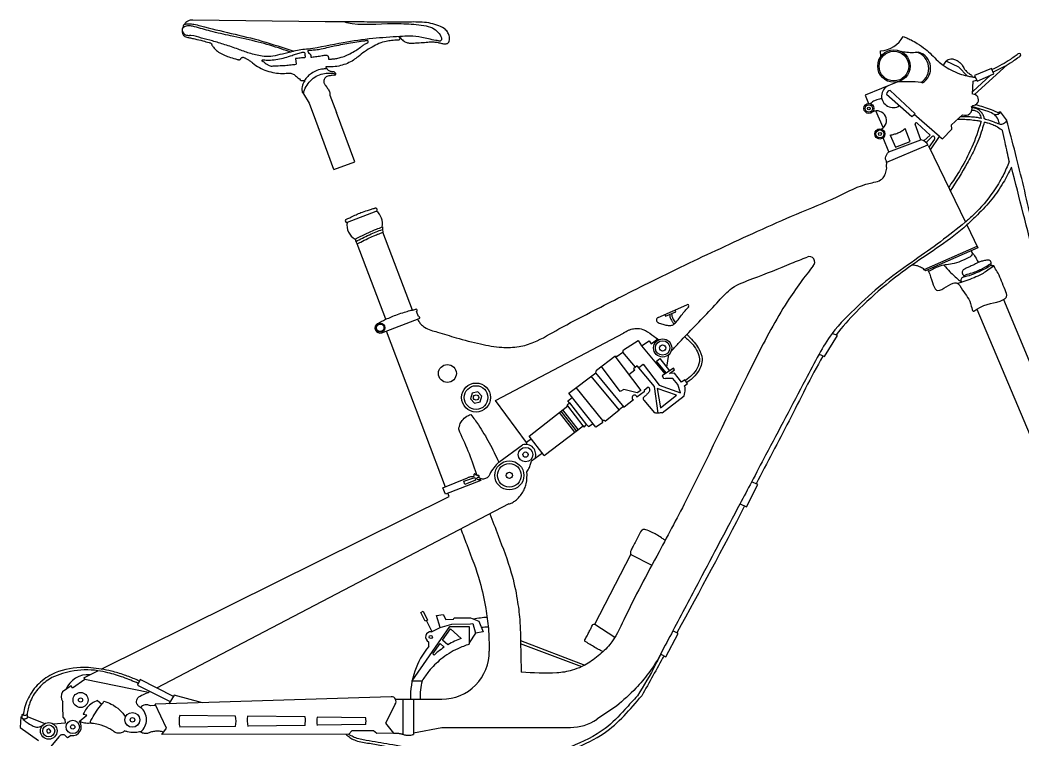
# Model space of a CAD drawing. Header units: millimetres. Extents: x -1429 to 1321, y -166 to 996.
# Drawn here: x -679 to 378, y 237 to 996 of the extents above; entities that cross this region are included whole.
import ezdxf

# ---------------------------------------------------------------- set-up
doc = ezdxf.new("R2010")
doc.units = ezdxf.units.MM
doc.layers.add('ceco.net 419 bike seat', color=7, linetype='Continuous')
doc.layers.add('ceco.net 419 frame', color=7, linetype='Continuous')

msp = doc.modelspace()

# ---------------------------------------------------------------- linework, layer by layer
at = {"layer": 'ceco.net 419 bike seat'}
for p, q in [((-348.3, 838.4), (-367.6, 890.1)), ((-326.3, 846.4), (-345.7, 898.4)), ((-348.3, 838.4), (-326.3, 846.4))]:
    msp.add_line(p, q, dxfattribs=at)
for points in [[(-357.5, 994.1), (-497.2, 996)], [(-388.9, 955.3), (-388.3, 949.4)], [(-380.5, 918.2), (-374.4, 908.3), (-367.7, 890.4)], [(-352.6, 916.8), (-345.7, 898.4)]]:
    msp.add_lwpolyline(points, dxfattribs=at)
for points, knots in [([(-497.2, 996), (-497.8, 995.9), (-499.1, 995.8), (-501.4, 995.6), (-503.4, 994.1), (-505.1, 992.8), (-506.4, 991.2), (-507.4, 989.4), (-508.2, 987.2), (-508.5, 985.2), (-507.8, 983.4), (-506.9, 981.4), (-504.1, 980.1), (-502, 979.8), (-500.6, 979.6)], [0, 0, 0, 0, 1.850879, 3.938797, 6.807358, 8.909633, 10.403313, 12.804502, 15.325941, 17.226548, 18.679423, 21.119561, 23.374926, 27.55232, 27.55232, 27.55232, 27.55232]), ([(-336.9, 994), (-336.3, 993.8), (-319.8, 989.5), (-294.8, 993.6), (-267.7, 991.7), (-254, 990.7), (-244.8, 988.4), (-238.5, 983.4), (-235.5, 979), (-234.8, 976.1), (-235, 975), (-235.5, 974.3), (-236.2, 973.8), (-237.1, 973.6), (-238.7, 974.1), (-242.6, 974.7), (-248.5, 976.1), (-257.4, 978.2), (-267.6, 979.2), (-284.8, 978.3), (-308.4, 976.6), (-340.7, 972.3), (-368, 965.7), (-386.9, 964.3), (-396.7, 961.3), (-404.9, 959.8), (-414.7, 956.9), (-425.7, 958), (-437.2, 960.6), (-450.1, 965.6), (-463, 969.9), (-475.9, 973.9), (-487.8, 976.6), (-495.7, 979.7), (-500.1, 979.6), (-500.6, 979.6)], [6.099771, 6.099771, 6.099771, 6.099771, 7.822769, 57.58382, 78.963746, 89.639663, 98.984618, 106.585847, 113.309965, 114.571221, 115.534295, 116.369539, 117.225741, 117.905083, 119.16835, 122.07394, 129.984728, 137.240291, 149.625431, 160.339619, 189.023922, 220.575548, 257.84914, 273.348755, 276.874774, 288.543315, 298.35269, 307.321164, 321.342276, 333.664822, 348.55827, 362.214282, 374.008245, 385.537693, 387.063943, 387.063943, 387.063943, 387.063943]), ([(-278.8, 978.6), (-278.6, 978.2), (-278.2, 977.2), (-277, 975.7), (-274.9, 973.7), (-271.8, 972), (-267.4, 971.4), (-261.6, 971.9), (-254.9, 972.1), (-248.4, 972.9), (-243.1, 973), (-238.7, 972.4), (-235.3, 971.5), (-232.3, 970.8), (-229.8, 970.7), (-227.6, 971.8), (-226.7, 973.9), (-226.4, 976.6), (-226.9, 980), (-228.6, 983.8), (-232.8, 988.2), (-240, 990.8), (-248.5, 993.2), (-260.5, 994.1), (-274.9, 993.7), (-294.5, 993.8), (-315.9, 993.9), (-337.8, 994), (-351.5, 994), (-357.5, 994.1)], [0, 0, 0, 0, 1.280244, 3.275258, 5.833405, 9.940136, 13.59078, 19.067569, 27.248294, 33.734937, 38.58484, 43.061564, 47.033341, 49.120146, 52.496873, 54.176011, 56.081198, 59.101933, 62.169516, 66.334682, 71.491548, 79.932267, 88.659633, 98.074253, 115.708304, 132.095504, 156.87092, 179.840333, 197.863338, 197.863338, 197.863338, 197.863338]), ([(-508.2, 984.6), (-508.2, 984.4), (-508.3, 983.9), (-508.3, 982.9), (-507.9, 981.4), (-507, 979.8), (-505.4, 978.5), (-502.9, 977.6), (-499.4, 977.1), (-493.8, 975.8), (-487.2, 974.2), (-481.8, 972.7), (-479, 971.9), (-478.3, 971.7), (-477.8, 971.3), (-477.4, 970.9), (-477.2, 970.4), (-477.2, 969.8), (-476.8, 969.3), (-476.3, 968.4), (-475.1, 967.1), (-473.8, 965.4), (-471.9, 963.7), (-469.9, 962.1), (-467.4, 960.6), (-463.7, 958.9), (-458.7, 956.9), (-453.9, 955.4), (-450.6, 954.6), (-449.4, 954.3), (-448.6, 954), (-447.7, 954.1), (-447.1, 954.4), (-446.6, 954.9), (-446.4, 955.5), (-445.9, 956.1), (-445.3, 956.5), (-444.4, 956.8), (-443.3, 956.5), (-442.3, 956), (-441.1, 955.4), (-439.4, 954.5), (-437, 953), (-433, 949.6), (-427.1, 945.7), (-419.1, 942.2), (-410.9, 940.2), (-402.7, 939.2), (-396.2, 940.3), (-390.9, 939.2), (-388.1, 936.2), (-385.1, 934.3), (-383.4, 932.4), (-382, 932.1), (-381.2, 932.1), (-380.6, 932.4), (-380, 932.3), (-379.6, 931.9), (-379.4, 931.4), (-379.6, 930.6), (-380.7, 929.4), (-381.6, 927), (-382.2, 924), (-382.4, 920.7), (-381.1, 919), (-380.5, 918.2)], [0, 0, 0, 0, 0.559909, 1.428575, 2.945844, 5.055232, 6.959177, 8.984817, 12.980601, 17.522072, 26.236992, 33.357004, 34.33872, 34.988651, 35.590664, 36.15072, 36.766259, 37.199736, 37.679396, 38.704757, 40.308325, 42.923031, 45.138645, 47.749139, 50.843545, 53.945301, 59.889816, 67.021217, 69.03331, 69.857509, 70.815583, 71.567681, 72.382087, 73.00586, 73.593642, 74.319688, 75.068047, 75.97062, 77.018882, 78.246638, 79.379041, 80.934252, 84.185173, 87.692225, 96.73425, 105.223428, 113.728145, 122.136648, 129.767561, 133.366641, 137.674986, 141.76032, 144.069528, 145.043481, 145.897305, 146.454489, 147.050422, 147.520492, 148.053196, 148.541918, 150.067309, 152.740435, 156.036123, 159.338363, 162.26147, 162.26147, 162.26147, 162.26147]), ([(-394, 962.2), (-394.6, 962.4), (-398.9, 963.9), (-411.2, 968), (-431.6, 974), (-455.6, 978.8), (-477.1, 983.7), (-491.1, 987.9), (-499.3, 989.8), (-502.6, 990), (-505.1, 989.3), (-506.8, 988.3), (-507.7, 987.4), (-508.2, 987)], [0, 0, 0, 0, 1.942323, 13.593204, 38.825659, 65.594997, 87.266072, 104.988429, 109.289747, 112.449396, 114.829448, 116.835896, 118.525304, 118.525304, 118.525304, 118.525304]), ([(-506.2, 991.4), (-505.7, 991.5), (-503.9, 991.9), (-500.5, 992.1), (-495.2, 991.5), (-469.9, 984.5), (-434.1, 977.7), (-401.8, 966.8), (-390.7, 963.1)], [0, 0, 0, 0, 1.539133, 5.575355, 10.208257, 17.561724, 84.144084, 119.407444, 119.407444, 119.407444, 119.407444]), ([(-354.2, 954.7), (-354.1, 955.2), (-353.9, 956), (-354.2, 957.2), (-354.9, 958.2), (-355.9, 958.9), (-357.2, 959.1), (-358.8, 958.7), (-362, 958.3), (-366.2, 957.5), (-370.1, 957.3), (-372.1, 956.7), (-372.6, 956.9), (-372.7, 957.5), (-372.6, 958.2), (-372.8, 959), (-373.2, 959.7), (-373.8, 960.4), (-374.4, 960.8), (-375.2, 960.9), (-374.9, 961.5), (-375.1, 962), (-375.6, 962.3), (-376, 962.8), (-375.8, 963.5), (-375.3, 964.1), (-374.2, 963.9), (-371.7, 964), (-367.4, 964.2), (-361.2, 965.2), (-354.7, 966.9), (-347.1, 968.5), (-339.3, 970.1), (-330.6, 971.7), (-323.6, 972.8), (-318.1, 973.7), (-315.1, 973.9), (-313.1, 974.5), (-312.3, 973.9), (-312, 973.3), (-312.2, 972.6), (-313.1, 971.9), (-314.9, 971.1), (-317.5, 969.4), (-321.1, 966.8), (-325.6, 963.6), (-330.4, 960.9), (-335.5, 958.4), (-340.2, 956.7), (-345, 955.5), (-348.6, 955), (-351.1, 954.8), (-352.8, 954.6), (-353.9, 954.7), (-354.2, 954.7)], [0, 0, 0, 0, 1.372905, 2.566279, 3.696233, 4.919717, 5.922904, 7.724155, 9.675205, 15.501039, 20.674444, 21.260406, 21.654947, 22.048946, 23.08497, 23.808368, 24.435636, 25.506072, 26.326763, 26.85089, 27.287519, 27.858552, 28.339136, 28.903099, 29.728648, 30.257886, 31.082246, 32.707146, 37.944255, 43.991927, 51.641145, 57.918284, 67.216811, 75.585256, 84.419194, 88.604142, 92.091952, 93.676932, 94.360046, 95.000035, 95.64048, 96.341762, 98.28589, 101.862872, 105.526504, 111.406816, 118.456206, 122.181236, 128.405039, 133.362452, 137.150288, 139.044715, 141.126346, 142.214121, 142.214121, 142.214121, 142.214121]), ([(-280.2, 978.5), (-280, 978.4), (-279.5, 978.2), (-279.1, 977.5), (-278.9, 976.7), (-279, 975.9), (-279.4, 975.3), (-280, 974.8), (-280.8, 974.6), (-282.3, 974.7), (-284.6, 974.6), (-288.4, 974.3), (-294.1, 973.4), (-301, 971.4), (-308.5, 967.3), (-315.9, 962.8), (-322.2, 957.8), (-328, 953.3), (-334.2, 950), (-341.4, 947.7), (-348.1, 946.5), (-353.3, 946.4), (-356, 946.5), (-356.9, 946.5)], [0, 0, 0, 0, 0.6877, 1.591441, 2.287893, 3.119613, 3.895904, 4.612039, 5.223249, 6.424854, 8.898175, 12.374033, 17.856383, 26.01306, 33.985886, 43.363688, 51.980016, 57.982517, 65.287108, 72.989825, 80.624787, 85.660281, 88.509248, 88.509248, 88.509248, 88.509248]), ([(-421.6, 951.1), (-421.9, 951.3), (-422.5, 951.7), (-423.3, 952.2), (-423.8, 952.5), (-424.1, 952.9), (-424.1, 953.3), (-424, 953.8), (-423.5, 954.2), (-422.5, 954.1), (-419.9, 953.7), (-414.7, 953.5), (-407.5, 954.6), (-399.8, 956.1), (-393.2, 958.4), (-387.6, 960.4), (-383.7, 961.4), (-381, 962.4), (-379.2, 961.8), (-379.1, 959.9), (-378.8, 958.5), (-378.8, 957.3), (-378.8, 956.8), (-379.1, 956.3), (-380, 956.1), (-381.6, 956.2), (-384, 955.9), (-386.5, 955.6), (-388.1, 955.4), (-388.8, 955.3)], [0, 0, 0, 0, 1.134269, 2.127113, 2.555659, 3.007128, 3.459726, 3.942257, 4.490085, 5.217483, 6.682907, 12.688666, 20.558273, 28.425046, 36.163312, 41.428118, 46.402043, 48.283991, 49.765366, 51.328738, 53.445212, 54.208611, 54.673158, 55.162685, 55.558794, 57.316685, 59.976715, 62.874138, 64.869441, 64.869441, 64.869441, 64.869441]), ([(-421.6, 951.1), (-421, 950.7), (-420, 950), (-418.5, 949.1), (-417.3, 948.1), (-414.8, 947.2), (-410, 947.8), (-403.6, 947.8), (-396.8, 948.4), (-391.8, 948.9), (-389.1, 949.3), (-388.3, 949.4)], [0, 0, 0, 0, 2.227306, 3.769067, 5.181255, 6.873147, 11.459819, 19.462336, 26.130581, 31.951703, 34.378137, 34.378137, 34.378137, 34.378137]), ([(-355.7, 944.4), (-357, 944.4), (-360.6, 944.4), (-366.3, 943), (-371.8, 940.2), (-376.3, 936.5), (-378.5, 933.5), (-379.7, 931.9)], [0, 0, 0, 0, 3.959613, 10.840528, 17.341815, 22.308142, 28.296176, 28.296176, 28.296176, 28.296176]), ([(-356.9, 946.5), (-356.8, 946.3), (-356.5, 945.7), (-356, 944.8), (-355.1, 943.7), (-353.8, 942.7), (-352.2, 942), (-350.7, 941.7), (-349.2, 941.8), (-348.1, 941.4), (-347.4, 940.8), (-346.9, 940.2), (-346.7, 939.7), (-346.5, 939.2), (-346.5, 938.6), (-346.8, 938.1), (-347.2, 937.7), (-347.9, 937.6), (-349.3, 937.7), (-351.2, 937.5), (-353.6, 937.1), (-355.7, 936.6), (-357.3, 935.4), (-358.4, 934), (-359.1, 932.3), (-359.1, 930.8), (-358.8, 929.5), (-358.3, 928.4), (-357.3, 927.2), (-356.2, 925.6), (-355, 923.9), (-353.9, 922.1), (-353, 920.5), (-352.7, 918.9), (-352.7, 917.9), (-352.7, 917.2), (-352.6, 916.9), (-352.6, 916.8)], [0, 0, 0, 0, 0.841302, 1.9258, 3.121709, 5.08245, 6.639315, 8.218659, 9.853766, 10.83578, 11.741878, 12.654276, 13.108213, 13.590161, 14.191288, 14.790485, 15.303644, 15.750377, 16.917751, 19.3905, 21.721761, 24.069458, 25.752423, 27.687217, 29.389007, 31.124425, 32.139498, 33.242372, 34.744394, 36.941968, 39.014952, 40.922402, 43.259083, 44.628129, 45.664323, 46.274237, 46.568122, 46.568122, 46.568122, 46.568122]), ([(-380.5, 918.2), (-380.3, 919), (-379.9, 921), (-378.2, 925.3), (-374.7, 930.8), (-368.8, 935.9), (-361.9, 939.1), (-355.4, 940.2), (-350.3, 940), (-347.6, 939.4), (-346.5, 939.2)], [0, 0, 0, 0, 2.44463, 6.250244, 13.836171, 21.654146, 29.26307, 36.391187, 41.331451, 44.578487, 44.578487, 44.578487, 44.578487])]:
    msp.add_open_spline(points, degree=3, knots=knots, dxfattribs=at)
at = {"layer": 'ceco.net 419 frame'}
for p, q in [((228.3, 957.5), (227.9, 963.5)), ((310.5, 946.2), (297.2, 952.5)), ((319.3, 937), (310.5, 946.2)), ((264.4, 897.1), (238.3, 921.6)), ((234.3, 917.7), (260.9, 894.2)), ((324.1, 904.8), (325.2, 905.8)), ((260.9, 894.2), (264.4, 897.1)), ((302.8, 885.6), (314.5, 896.1)), ((270.3, 869.5), (264.4, 886)), ((293.4, 870.8), (303.2, 880.7)), ((303.2, 880.7), (302.8, 885.6)), ((290.1, 873), (293.4, 870.8)), ((319.1, 779.9), (330.7, 755.8)), ((330.7, 755.8), (275.5, 731.3)), ((344, 738.9), (344.6, 739.3)), ((-6.5, 682.1), (23.8, 695.6)), ((-178.1, 594.5), (-42.5, 666.2)), ((-21.2, 603.9), (-28.8, 598.1)), ((-16.9, 608.9), (-21.3, 605.3)), ((-21.3, 605.3), (-21.2, 603.9)), ((-145.3, 550.2), (-178.1, 594.5)), ((-72.1, 566.7), (-100.8, 602.5)), ((-32.5, 595.3), (-42.3, 587.8)), ((-21.6, 594.9), (-10.4, 581.8)), ((-62.5, 573), (-47.6, 584.7)), ((-44.1, 587.7), (-47.6, 584.7)), ((-42.4, 587.7), (-44.1, 587.7)), ((-65.1, 571.2), (-72.1, 566.7)), ((-126.6, 536.7), (-85.7, 567.9)), ((-85.7, 567.9), (-84.4, 566.7)), ((-84.4, 566.7), (-82, 569.2)), ((-82, 569.2), (-79.8, 567.1)), ((-79.8, 567.1), (-75, 570.4)), ((-145.3, 550.2), (-145.4, 548.4)), ((-140, 554.2), (-145.3, 550.2)), ((-126.6, 536.7), (-142.4, 557.2)), ((-174.5, 529.7), (-149.6, 547.9)), ((-128.5, 539.2), (-140.1, 530.6)), ((-233.7, 502.6), (-207.6, 513)), ((-193.5, 510.3), (-230.7, 495.8)), ((-194, 511.7), (-193.5, 510.3)), ((-230.7, 495.8), (-233.7, 502.6)), ((-164.1, 485.5), (-535.3, 291.4)), ((-73.2, 358.9), (-35.3, 432.3)), ((-35.3, 432.4), (-35.3, 432.4)), ((-256.8, 371), (-254.4, 372.3)), ((-252, 361.9), (-256.8, 371)), ((-254.4, 372.3), (-249.6, 363.1)), ((-249.6, 363.1), (-252, 361.9)), ((-250.9, 362.4), (-245, 351)), ((-240.3, 367.9), (-233.1, 369.1)), ((-236.3, 355.4), (-240.3, 367.9)), ((-233.1, 369.1), (-230.4, 363.8)), ((-230.4, 363.8), (-222.2, 363.9)), ((-222.2, 363.9), (-221.7, 365.3)), ((-221.7, 365.3), (-204.4, 365.3)), ((-204.4, 365.3), (-195.5, 362)), ((-195.5, 362), (-191, 350.8)), ((-266, 299.1), (-226.3, 356.3)), ((-245.6, 350.6), (-236.3, 355.4)), ((-236.3, 355.4), (-224.2, 358.6)), ((-233.8, 342), (-225.6, 353.9)), ((-226.3, 356.3), (-205.9, 356.4)), ((-214.1, 343.6), (-225.6, 353.9)), ((-224.2, 358.6), (-204.2, 359)), ((-205.9, 356.4), (-205.8, 337.6)), ((-199.1, 349.1), (-205.8, 339.2)), ((-204.2, 359), (-201.8, 359.4)), ((-201.8, 359.4), (-199.1, 349.1)), ((-191, 350.8), (-199.1, 349.1)), ((-248.5, 340.2), (-248.5, 334.8)), ((-243.9, 327.4), (-236.3, 338.4)), ((-232, 334.6), (-236.3, 338.4)), ((-228.2, 337), (-233.8, 342)), ((-205.8, 339.2), (-205.8, 337.6)), ((-242.6, 326.2), (-243.9, 327.4)), ((-266, 299.1), (-255.4, 299.1)), ((-288, 282.2), (-537, 274.2)), ((-283.3, 279.5), (-234.5, 279.6)), ((-275.7, 279.4), (-275.8, 242.6)), ((-264.6, 279.4), (-264.6, 242.5)), ((-50.4, 272.3), (-71, 258.4)), ((-678.5, 261.1), (-679.3, 249.6)), ((-678.5, 261.1), (-677.1, 261.3)), ((-452, 261.8), (-511, 262.5)), ((-378.7, 260.9), (-439.5, 261.6)), ((-314.8, 260.1), (-366, 260.7)), ((-649, 248.2), (-647, 245.6)), ((-452.1, 250.8), (-510.9, 250)), ((-378.8, 251.9), (-439.3, 251)), ((-314.7, 252.8), (-366.1, 252.1)), ((-264.6, 244.3), (-234.6, 249.8)), ((-234.6, 249.8), (-99, 249.8))]:
    msp.add_line(p, q, dxfattribs=at)
for points in [[(361.6, 948.6), (326.9, 917.5)], [(327, 937.6), (329.7, 931.5), (347.6, 939.3), (345.1, 945), (327, 937.6)], [(246.1, 930.8), (211.8, 916.7)], [(325.1, 917.7), (325.6, 931.6), (329.2, 932.7)], [(344, 937.7), (325.2, 920.7)], [(211.8, 916.7), (215.2, 907.9)], [(230.9, 882.5), (222.9, 900.2)], [(341.5, 899.4), (324.4, 904.6)], [(360.9, 890.6), (354.6, 899.2)], [(280.5, 858.9), (290.1, 873), (263.5, 896.4)], [(238.2, 874.7), (243.6, 862), (259.1, 867.9), (253.9, 881.4)], [(266.6, 887.1), (280.2, 874.6), (273.5, 868.6)], [(236.9, 857.1), (230.7, 871.7)], [(236.9, 857.1), (270.3, 869.5)], [(281.9, 872.8), (276.1, 866.7)], [(285, 870.3), (279, 862)], [(234.5, 846), (278, 864.2)], [(278.4, 863.4), (317.5, 782.9)], [(-334.2, 782.6), (-303.8, 794.3)], [(-297.3, 777.8), (-297.3, 775.1), (-296.9, 772.1)], [(-265.5, 690.1), (-296.9, 772.1)], [(-326.1, 764.8), (-325.1, 762.5), (-324, 759.7)], [(-293.5, 680.4), (-323.9, 759.8)], [(274.1, 732.7), (329.9, 757.4)], [(357.6, 701.1), (412.9, 569.1)], [(-259.1, 683.1), (-261.3, 688.5)], [(0.6, 685.2), (1.2, 683.7), (12.2, 688.3), (11.4, 690.1)], [(329.5, 690.9), (385.9, 557.6)], [(-298, 666.2), (-258.4, 681.2)], [(-293.2, 668), (-230.9, 503.7)], [(-100.8, 602.5), (-72.3, 623.9), (-71.5, 626.7), (-52.2, 641.3), (-49.7, 641.5), (-43.6, 645.6), (-43.2, 648), (-27.6, 657.8), (-24.1, 652.3), (-15.9, 657.7), (-13.8, 654.4), (-7, 659.7)], [(163.2, 643.5), (168.9, 640.9), (182.5, 663.1), (176.9, 665.3)], [(-30.5, 629.7), (-43.6, 645.6)], [(-24.1, 652.3), (0.6, 622.7)], [(-52.2, 641.3), (-24.9, 605.3), (-28.5, 602.6), (-42.8, 606.4), (-46.5, 604.2), (-66.4, 630.5)], [(2.1, 623.8), (-8.1, 636.3), (-4.7, 639.1), (5.5, 626.1)], [(2.6, 629.7), (4.9, 643.3)], [(-42.4, 587.7), (-72.3, 623.9)], [(-6.4, 581.3), (-10.4, 609.4), (-28.5, 631.3), (-32.5, 628), (-31.2, 626.5), (-37.4, 621.8)], [(-27, 629.6), (-22.3, 633), (-5.3, 610.9), (17, 602.8), (14.4, 611.6), (9.1, 617.8), (1.4, 617.8)], [(21.4, 610.1), (24.6, 612.6), (21.5, 616.6), (18.2, 614), (14.6, 618.7), (10.7, 623.6), (5.6, 623.3), (10.9, 626.9), (9.6, 628.8), (-2.4, 620.7), (-0.7, 618.3), (1.4, 617.8)], [(-47.6, 584.7), (-77.2, 620.2)], [(-64.9, 573.6), (-92.8, 608.5)], [(-4.1, 587), (13, 600.2), (-7.4, 607.3), (-4.1, 587)], [(-142.4, 557.2), (-101.6, 589.1), (-102.5, 590.2), (-100.1, 592.1), (-101.9, 594.4), (-97.2, 598)], [(-2.4, 581.8), (21.1, 599.7)], [(-94.2, 561.3), (-110.5, 582.1)], [(-92.6, 562.6), (-108.8, 583.4)], [(-90.7, 564.1), (-106.9, 584.9)], [(-85.6, 567.9), (-101.6, 589.1)], [(-100.1, 592.1), (-82.2, 569.1)], [(-211.5, 509.7), (-199.9, 513.3), (-199.2, 510.5), (-210.4, 506.2), (-211.5, 509.7)], [(79.9, 485.8), (86.5, 482.6), (98.6, 506), (91.9, 508.7)], [(-593.7, 311.3), (-226.9, 493.3), (-228.3, 496.8)], [(-35.3, 432.3), (-13.1, 420.9)], [(-73.2, 358.9), (-52, 345.1)], [(-3.8, 327.2), (1.6, 324.4), (14.7, 348.8), (9.1, 351.8)], [(-151.5, 341.4), (-83.9, 315.5)], [(-87.1, 313.9), (-151.5, 338.1)], [(-611.9, 302.3), (-597.2, 309.6)], [(-610.9, 300.3), (-624, 291.4)], [(-611.9, 302.3), (-610.9, 300.3)], [(-544, 286.8), (-610.9, 300.3)], [(-517.6, 282.3), (-552.6, 300.3), (-555.6, 294.4), (-521, 277.2)], [(-625.5, 293.6), (-634.7, 287.3)], [(-624, 291.4), (-625.5, 293.6)], [(-634.4, 276.9), (-634.4, 271.4)], [(-597.7, 278.1), (-593, 274.5)], [(-486.8, 275.8), (-516.7, 283.8), (-522.6, 274.7)], [(-634.4, 271.4), (-634.3, 260.7)], [(-536.4, 273), (-541.7, 272.7)], [(-283.9, 274.3), (-293.9, 254.2), (-285.6, 243.8), (-303, 243.3), (-306.8, 246.1), (-329.6, 246.4), (-332.6, 242.6), (-529.7, 242.4), (-524.9, 248.9), (-537, 274.2)], [(-677.1, 259.5), (-677.1, 263.5)], [(-671.8, 263.3), (-671.8, 259.7)], [(-671.8, 261.5), (-653.3, 253.8)], [(-631.8, 254.4), (-643.9, 253.2)], [(-634.3, 260.7), (-632, 258.3)], [(-632, 258.3), (-631.8, 254.4)], [(-616.8, 256.1), (-609, 262.7)], [(-609, 262.7), (-612.7, 263.3)], [(-679.3, 249.6), (-659.7, 236)], [(-638.3, 240), (-646.7, 229.8)], [(-629.1, 238.9), (-631.4, 241)], [(-625.3, 241.4), (-629.1, 238.9)]]:
    msp.add_lwpolyline(points, dxfattribs=at)
msp.add_lwpolyline([(-194.3, 593.3), (-192.5, 599.1), (-196.6, 603.7), (-202.6, 602.3), (-204.4, 596.4), (-200.3, 591.9)], close=True, dxfattribs=at)
for centre, radius in [((242.1, 947.4), 17.1), ((242.1, 947.4), 15.6), ((215.7, 902.7), 5.23), ((215.7, 902.7), 3.84), ((215.7, 902.7), 1.44), ((227.3, 875.8), 5.34), ((227.3, 875.8), 4.19), ((227.3, 875.8), 1.61), ((-299.5, 671.4), 4.83), ((-299.5, 671.4), 3.91), ((-1.8, 650.1), 9.56), ((-1.8, 650.1), 7.62), ((-1.8, 650.1), 3.23), ((-228.7, 623.2), 9.44), ((-198.5, 597.8), 15.3), ((-198.5, 597.8), 12.5), ((-198.5, 597.8), 2.81), ((-146.3, 537.6), 7.65), ((-146.3, 537.6), 2.78), ((-163.4, 515.7), 15.3), ((-163.4, 515.7), 12.5), ((-163.4, 515.7), 3.33), ((-246.3, 345.2), 1.73), ((-615.5, 278.8), 7.94), ((-615.5, 278.8), 2.21), ((-560.9, 257.8), 7.8), ((-649.1, 246.1), 8.79), ((-623.7, 250.3), 7.01), ((-560.8, 257.8), 2.38), ((-649.1, 246.1), 6.31), ((-623.7, 250.3), 2.28)]:
    msp.add_circle(centre, radius, dxfattribs=at)
for centre, radius, start, end in [((226.3, 992.6), 29.1, 273.2772, 331.3918), ((260.9, 945), 17.9, 302.8115, 72.4837), ((263, 945.1), 17.8, 300.6175, 73.1436), ((374.2, 959.1), 1.63, 315.9781, 125.4088), ((241.2, 915.7), 12.1, 115.1643, 304.3014), ((238.4, 917.5), 4.12, 92.2151, 176.9387), ((325.4, 911.8), 5.91, 268.4623, 92.3831), ((224.1, 890), 10.2, 297.1813, 116.0838), ((317.5, 902.4), 6.98, 244.0307, 20.1705), ((265.7, 886.2), 1.32, 43.4281, 190.8455), ((268.9, 859.3), 10.3, 23.3586, 82.0933), ((283.3, 871.4), 1.99, 328.1635, 135.5681), ((-304.5, 795.9), 1.76, 293.3758, 106.8458), ((-314.6, 780.9), 17.5, 350.0007, 50.9367), ((-334.8, 784.1), 1.62, 122.392, 292.9603), ((-317, 780), 17.7, 172.1013, 239.1182), ((152.9, 740.7), 5.76, 314.8759, 113.7606), ((-261.7, 689.7), 1.25, 288.9101, 109.4685), ((24.6, 694.5), 1.38, 318.1566, 125.3667), ((-258.8, 682.1), 0.99, 288.6147, 107.3755), ((-5.6, 679.5), 2.8, 109.6932, 249.492), ((-299.8, 671.2), 5.35, 117.9623, 290.3139), ((-31.4, 597.7), 2.62, 10.1044, 244.8677), ((-63.8, 572.1), 1.59, 34.6336, 214.4963), ((-146.3, 537.6), 10.8, 337.3875, 107.6316), ((-183.4, 281.6), 84.3, 92.2567, 102.1084), ((-246.3, 345.2), 5.49, 83.2931, 245.914), ((-183.4, 281.6), 74.1, 91.6968, 97.1779), ((-183.4, 281.6), 84.3, 140.4882, 181.449), ((-234.6, 329.6), 50, 270.1071, 0.9041), ((-607.5, 280), 25.5, 85.4019, 157.7253), ((-183.4, 281.6), 74.1, 166.3626, 181.6346), ((-625.7, 282.4), 10.2, 151.0135, 212.0678), ((-287.8, 277.3), 4.94, 322.3526, 92.7677), ((-562, 258.1), 16.1, 306.6231, 53.1051), ((-623.7, 250.3), 9.04, 260.1969, 39.9442), ((-481.6, 256.6), 30, 168.5928, 192.6772), ((-481.6, 256.6), 30, 348.9808, 10.0144), ((-409.1, 256.8), 30.7, 171.0415, 190.9477), ((-409.1, 256.8), 30.7, 350.7103, 7.5657), ((-340.5, 256), 26, 169.62, 188.813), ((-340.5, 256), 26, 352.8451, 8.9872), ((-99, 299.8), 50, 270, 304.0947), ((-649.1, 246.1), 2.14, 87.2408, 346.188)]:
    msp.add_arc(centre, radius, start, end, dxfattribs=at)
for points, knots in [([(251.8, 978.6), (253.1, 978.1), (255.9, 977), (260.9, 974.7), (267.7, 970.9), (275, 965.7), (282.1, 959.4), (287.7, 953.1), (294.6, 947.8), (302.2, 943.1), (310.7, 939.3), (318.2, 937.1), (323.8, 936.1), (326.7, 935.7), (327.9, 935.6)], [0, 0, 0, 0, 3.972587, 9.092916, 16.508061, 27.20311, 35.941945, 45.069388, 52.494836, 61.911531, 71.86463, 80.367474, 85.251804, 88.931053, 88.931053, 88.931053, 88.931053]), ([(249.3, 963), (250.8, 962.7), (254.6, 962.1), (260.9, 961.7), (265.7, 962), (268.2, 962.2)], [0, 0, 0, 0, 4.61643, 11.618458, 18.958391, 18.958391, 18.958391, 18.958391]), ([(294.1, 948.3), (294.7, 949), (295.7, 950.4), (297.1, 952.6), (299.2, 954.5), (302.4, 955.4), (306.1, 954.6), (309.9, 952.7), (313.5, 949.7), (315.5, 945.8), (317.8, 942.3), (320.3, 940), (322.7, 938.8), (324.1, 937.9), (324.4, 936.8), (324.3, 936.2), (324.2, 936)], [0, 0, 0, 0, 2.605122, 5.210623, 7.882496, 10.893941, 14.743657, 18.936842, 23.522021, 28.533102, 31.963515, 36.164768, 38.444908, 39.926427, 41.046326, 41.635718, 41.635718, 41.635718, 41.635718]), ([(373.3, 960.4), (373.2, 960.4), (372.8, 960), (371.7, 959.2), (369, 957.2), (363.8, 953.6), (355.7, 948.7), (349.1, 945.4), (345.6, 943.8)], [0, 0, 0, 0, 0.351773, 1.633184, 3.938271, 10.337078, 20.825448, 32.345076, 32.345076, 32.345076, 32.345076]), ([(375.4, 958), (375.3, 957.9), (374.9, 957.5), (373.8, 956.8), (371.2, 954.8), (365.9, 951.2), (357.5, 946), (350.6, 942.7), (346.9, 940.9)], [0, 0, 0, 0, 0.351773, 1.633184, 3.938271, 10.337078, 20.825448, 33.304338, 33.304338, 33.304338, 33.304338]), ([(272.1, 929.8), (271.6, 929.9), (263, 931.2), (254.3, 931), (246, 930.7)], [0, 0, 0, 0, 1.485596, 26.082791, 26.082791, 26.082791, 26.082791]), ([(229.4, 913), (227.6, 912.7), (224.6, 912.3), (220.4, 910.3), (218.2, 908.6), (217.1, 907.7)], [0, 0, 0, 0, 5.248252, 9.252551, 13.6001, 13.6001, 13.6001, 13.6001]), ([(334.4, 892.1), (334.2, 893.1), (333.9, 894.9), (332.4, 897.5), (330.1, 899.4), (327.2, 900.6), (325.2, 900.5), (324.2, 900.5)], [0, 0, 0, 0, 2.80325, 5.572385, 8.806972, 11.707355, 14.619939, 14.619939, 14.619939, 14.619939]), ([(337.5, 891.6), (337.4, 891.9), (337.3, 892.8), (336.6, 894.9), (335.1, 897.9), (331.8, 901.2), (328, 903), (325.4, 903.3), (324.4, 903.4)], [0, 0, 0, 0, 1.091115, 2.625709, 6.66684, 11.020851, 16.226675, 18.998737, 18.998737, 18.998737, 18.998737]), ([(353.3, 897.4), (352.9, 897.6), (350.8, 898.7), (346, 900.9), (339, 903.5), (332.6, 905.3), (328.9, 906.2), (327.9, 906.4)], [0, 0, 0, 0, 1.466998, 7.148367, 15.777651, 23.772174, 27.075733, 27.075733, 27.075733, 27.075733]), ([(353.3, 886.1), (353, 887.8), (352.2, 891.6), (348.2, 896.9), (343.8, 898.5), (341.5, 899.4)], [0, 0, 0, 0, 5.130489, 11.593789, 18.859001, 18.859001, 18.859001, 18.859001]), ([(354.6, 899.2), (354.4, 898.9), (354.1, 898.2), (353.2, 897.2), (351.9, 896.4), (350.4, 895.9), (349.1, 896), (348.4, 896.1), (348.1, 896.2)], [0, 0, 0, 0, 1.275849, 2.280634, 3.889721, 5.781857, 6.967525, 7.90653, 7.90653, 7.90653, 7.90653]), ([(352, 898), (352.2, 898.3), (352.7, 899), (353.8, 899.3), (354.5, 899.3), (354.6, 899.2)], [0, 0, 0, 0, 1.092906, 2.585727, 3.042627, 3.042627, 3.042627, 3.042627]), ([(334, 889.1), (333.3, 886.7), (329.8, 875.1), (322.2, 856.4), (311, 835.7), (303.1, 824.3), (299.7, 819.4)], [0, 0, 0, 0, 7.697972, 36.257211, 60.347151, 78.044911, 78.044911, 78.044911, 78.044911]), ([(337.3, 888.3), (336.6, 885.6), (334, 876.2), (328.3, 861.5), (317.1, 839.9), (307.7, 825.3), (301.5, 815.8)], [0, 0, 0, 0, 8.401386, 29.224842, 47.027964, 81.264106, 81.264106, 81.264106, 81.264106]), ([(334, 889.1), (332.6, 889.3), (328.7, 889.9), (322.3, 890.6), (315.4, 891), (310.8, 891), (308.8, 891)], [0, 0, 0, 0, 4.382119, 11.71577, 19.25249, 25.387927, 25.387927, 25.387927, 25.387927]), ([(334.4, 892.1), (332.9, 892.5), (329.5, 893.2), (323.9, 893.7), (317.9, 894.1), (314, 894), (312, 893.9)], [0, 0, 0, 0, 4.434824, 10.673589, 16.64656, 22.461358, 22.461358, 22.461358, 22.461358]), ([(337.3, 888.3), (338.6, 888), (341.7, 887.4), (346.3, 885.8), (351.7, 883.2), (354.9, 880.7), (356.7, 879.3)], [0, 0, 0, 0, 3.986053, 9.307457, 14.815813, 21.642675, 21.642675, 21.642675, 21.642675]), ([(360.9, 890.6), (360.8, 890.2), (360.5, 889.2), (359.6, 887.7), (357.9, 886.3), (355.6, 885.6), (352.1, 886.3), (347.2, 888.6), (341.8, 890.3), (338.3, 891.3), (337.5, 891.6)], [0, 0, 0, 0, 1.236741, 2.87217, 5.35166, 7.633284, 9.876503, 15.899619, 23.907144, 26.688113, 26.688113, 26.688113, 26.688113]), ([(427.3, 614.9), (425.7, 622.2), (413.4, 679.1), (393.1, 758.9), (373.5, 843.7), (364, 878.8), (360.9, 890.6)], [0, 0, 0, 0, 22.279762, 174.68688, 246.972, 283.591185, 283.591185, 283.591185, 283.591185]), ([(238.2, 874.7), (239.5, 874.9), (242.3, 875.4), (246.4, 876.8), (250.3, 878.8), (252.7, 880.6), (253.9, 881.4)], [0, 0, 0, 0, 4.027847, 8.376567, 12.995929, 17.295736, 17.295736, 17.295736, 17.295736]), ([(363.7, 846.6), (363, 849.9), (361.6, 856.7), (359.2, 867.6), (357.6, 875.2), (356.7, 879.3)], [0, 0, 0, 0, 10.032695, 20.883035, 33.45942, 33.45942, 33.45942, 33.45942]), ([(-260.2, 680.5), (-260, 680), (-259.1, 678.2), (-256.8, 675.1), (-250.5, 669.8), (-237, 666.4), (-217.6, 660.1), (-195.1, 654.2), (-173, 650.3), (-153.7, 650.6), (-133, 657.1), (-109.1, 671.8), (-79.4, 686.8), (-48, 703.1), (-14.8, 719.7), (21.2, 737.3), (59.6, 755.5), (98.9, 773.4), (139.7, 791.9), (180.4, 807.6), (208.3, 823.2), (229.6, 826.2), (233.4, 834.2), (234.7, 838.9), (234.2, 843), (234.9, 846.3), (232.8, 849), (233.6, 852.1), (234.7, 854.9), (236.1, 856.4), (236.9, 857.1)], [0, 0, 0, 0, 1.828335, 5.951586, 11.466691, 26.065527, 46.683796, 73.045576, 95.763114, 113.952168, 130.18701, 160.051512, 197.786772, 230.128329, 266.060429, 309.176785, 350.49569, 393.610555, 438.525321, 485.241062, 522.977803, 537.355509, 542.795179, 548.555149, 551.793914, 555.044914, 558.056902, 561.0138, 563.956648, 567.155468, 567.155468, 567.155468, 567.155468]), ([(363.7, 846.6), (361.6, 841.7), (356.9, 830.6), (345.1, 811.3), (331.3, 794.9), (303.6, 770.8), (272, 748.2), (232.8, 720.8), (204, 694.5), (178.6, 670), (162.2, 642.1), (139.6, 598.9), (115.8, 554), (92.8, 510.3), (69.6, 466.3), (41.8, 414), (14.3, 361.1), (-1.7, 331.9), (-12.8, 308.3), (-21.6, 294.1), (-28.2, 283.3)], [0, 0, 0, 0, 15.917344, 36.182421, 67.600537, 79.665473, 146.343669, 183.960371, 223.027654, 263.257928, 289.10667, 319.658913, 409.533532, 441.46891, 467.847947, 558.982241, 618.897, 646.754081, 658.969281, 696.8551, 696.8551, 696.8551, 696.8551]), ([(366.1, 840.8), (363.3, 835.3), (357.2, 823.6), (345.7, 806.1), (331.8, 792.2), (305.8, 766.4), (270.9, 745.3), (231.2, 715.4), (204.4, 690.9), (187.5, 672.3), (181.2, 663.7), (181.2, 663.7)], [0, 0, 0, 0, 18.455389, 39.687851, 62.218044, 77.494576, 149.368095, 183.574147, 226.459546, 258.216792, 258.457507, 258.457507, 258.457507, 258.457507]), ([(411.3, 649), (411.4, 651.1), (411.3, 659.1), (405, 680.8), (399.7, 710.2), (385, 766.1), (374.3, 808.2), (366.1, 840.8)], [4.596491, 4.596491, 4.596491, 4.596491, 10.893617, 28.715648, 71.527672, 100.893501, 201.811552, 201.811552, 201.811552, 201.811552]), ([(-335.7, 785.5), (-334.7, 785.9), (-333, 786.8), (-329.5, 788.6), (-325.2, 790.6), (-319.3, 793.1), (-314, 795), (-309.7, 796.3), (-307.3, 797), (-306, 797.3), (-305.3, 797.5), (-305, 797.6)], [0, 0, 0, 0, 3.183838, 5.702315, 11.927708, 17.409913, 24.639554, 29.104063, 30.868772, 32.062632, 33.033597, 33.033597, 33.033597, 33.033597]), ([(-326.1, 764.8), (-324.3, 765.8), (-319.5, 768.3), (-312, 771.9), (-304.2, 775.2), (-299.4, 777), (-297.3, 777.8)], [0, 0, 0, 0, 6.209036, 16.162867, 24.946287, 31.611977, 31.611977, 31.611977, 31.611977]), ([(-325.1, 762.5), (-322.9, 763.7), (-318.2, 766.1), (-311.1, 769.5), (-304, 772.5), (-299.5, 774.3), (-297.3, 775.1)], [0, 0, 0, 0, 7.581326, 15.881745, 23.701174, 30.560533, 30.560533, 30.560533, 30.560533]), ([(-324, 759.7), (-323.5, 760), (-322.1, 760.7), (-318.3, 762.7), (-313.1, 765.3), (-307.1, 767.9), (-302.7, 769.8), (-299.5, 771.1), (-297.7, 771.8), (-296.9, 772.1)], [0, 0, 0, 0, 1.859459, 4.553897, 12.751887, 19.544426, 23.994743, 27.274774, 29.855478, 29.855478, 29.855478, 29.855478]), ([(323.6, 752.6), (323.9, 751.9), (324.2, 750.8), (326.4, 748.5), (328.6, 745), (330.3, 741.7), (331.1, 740.1)], [0, 0, 0, 0, 2.22625, 3.347761, 9.327281, 14.584028, 14.584028, 14.584028, 14.584028]), ([(7, 646.4), (9.6, 649.2), (14.4, 654.5), (20, 660.4), (34.3, 675.3), (50.8, 692), (71.6, 715.6), (100, 725.2), (126, 736.3), (145.1, 743.8), (150.6, 745.9)], [0, 0, 0, 0, 11.485819, 21.418576, 24.554018, 73.409203, 92.726618, 117.008035, 160.994789, 178.514522, 178.514522, 178.514522, 178.514522]), ([(324.5, 750.5), (324.6, 750.2), (324.7, 749.1), (323.4, 746.6), (319.7, 744.8), (313.8, 741.8), (306.2, 739.3), (299.4, 737.9), (289.9, 737.1), (283.9, 733.6), (278.7, 730.7)], [0, 0, 0, 0, 0.969086, 3.503924, 7.559939, 13.286846, 23.213292, 31.521991, 34.172907, 51.700215, 51.700215, 51.700215, 51.700215]), ([(344.3, 737.2), (344.5, 737.6), (344.6, 738.3), (344.7, 739.6), (344.5, 740.8), (343.8, 742.2), (341.6, 743.1), (338.5, 742.4), (334.7, 741.7), (330.3, 739.8), (326.1, 737.7), (321.8, 735.7), (318.8, 734.3), (316.6, 733.4), (315, 732.6), (314.2, 731.3), (313.9, 729.8), (314.2, 728.5), (314.8, 727.4), (316, 726.2), (319.6, 728.1), (326.1, 729.3), (335.1, 733.6), (341.3, 737.2), (344, 738.9)], [0, 0, 0, 0, 1.4318, 2.158696, 3.788347, 5.170114, 6.627137, 10.289243, 14.557305, 18.307204, 24.440056, 28.63221, 32.435908, 34.531739, 35.954215, 37.583323, 38.98847, 40.361145, 41.484335, 42.93544, 44.673958, 52.110867, 63.989438, 73.633751, 73.633751, 73.633751, 73.633751]), ([(157, 736.6), (152.4, 730.8), (142.8, 718.6), (121.2, 686.9), (81.3, 611.2), (40.3, 521.4), (-8, 430.2), (-35.8, 379.2), (-53.6, 339.6), (-69.6, 325), (-79.8, 317.5), (-89.3, 312.8), (-96.3, 310.2), (-105.2, 308.1), (-123.1, 306.3), (-138.3, 307.3), (-150.8, 308.1)], [0, 0, 0, 0, 22.015282, 46.601923, 114.924073, 278.28303, 343.126029, 423.848424, 453.83044, 471.006423, 488.256682, 491.750607, 502.623235, 510.763458, 518.957146, 556.43289, 556.43289, 556.43289, 556.43289]), ([(275.5, 731.3), (275.1, 731.8), (274, 732.8), (271.6, 734.6), (268.1, 736.4), (264.2, 737.3), (261.8, 737.4), (261.1, 737.4)], [0, 0, 0, 0, 1.9475, 4.459239, 8.852356, 13.878841, 16.093727, 16.093727, 16.093727, 16.093727]), ([(277.8, 732.3), (278.1, 731.8), (280.3, 727.6), (281.9, 720.8), (287.6, 704.9), (299, 717.9), (310.1, 719.2), (316.2, 707.1), (323.1, 701.1), (324.8, 687), (338.1, 698.5), (349.6, 695.6), (362.7, 704.4), (356.9, 715.7), (354.4, 725.5), (349.1, 733.2), (347.8, 736.4), (346.3, 737.1), (345.2, 736.5), (344.6, 737), (344.3, 737.2)], [0, 0, 0, 0, 1.837295, 14.044823, 23.010312, 41.963697, 45.125729, 55.291552, 74.64016, 80.379324, 84.80728, 114.535999, 118.882158, 126.39589, 145.491359, 152.190435, 154.363651, 155.381823, 156.511115, 157.551358, 157.551358, 157.551358, 157.551358]), ([(294.8, 737.4), (296.9, 735.1), (301.7, 729.6), (308.2, 723.7), (312.5, 720.3), (313.6, 719.4)], [0, 0, 0, 0, 9.445202, 21.799555, 26.070337, 26.070337, 26.070337, 26.070337]), ([(347.3, 736.5), (345.2, 735), (340, 731), (329.1, 724.5), (317.9, 721), (310.7, 718.4), (309.3, 717.9)], [0, 0, 0, 0, 7.636423, 19.72321, 37.934321, 42.583571, 42.583571, 42.583571, 42.583571]), ([(344.3, 737.2), (343.4, 736.6), (339.9, 734.5), (334, 731.3), (325.6, 727.8), (319.2, 725.4), (314.6, 724.8), (313.1, 723.5), (312.5, 722), (312.8, 720.5), (313.4, 719.8), (313.6, 719.4)], [0, 0, 0, 0, 3.280835, 12.025557, 20.460459, 30.261533, 32.658819, 34.207966, 35.832879, 37.332071, 38.597229, 38.597229, 38.597229, 38.597229]), ([(316.7, 725.1), (316.2, 725.3), (315.6, 725.6), (315.8, 726.3), (315.9, 726.6)], [1.48192, 1.48192, 1.48192, 1.48192, 2.947678, 3.816962, 3.816962, 3.816962, 3.816962]), ([(-302.3, 675.9), (-301.7, 676.2), (-299.9, 677.2), (-297, 678.8), (-292.7, 680.7), (-287.6, 683.1), (-281.1, 685.5), (-274.5, 687.7), (-269.2, 689.2), (-265.9, 690), (-263.9, 690.5), (-262.7, 690.7), (-262.1, 690.9)], [0, 0, 0, 0, 2.165013, 6.262837, 9.890766, 16.298169, 23.084367, 30.797, 36.890302, 39.609735, 41.159589, 43.096365, 43.096365, 43.096365, 43.096365]), ([(-6.5, 676.8), (-4.9, 676.2), (-1.8, 675.1), (2.7, 673.9), (6.7, 673.4), (9.2, 674.5), (13.4, 677.7), (17.8, 684.8), (23.1, 690.7), (25.7, 693.6)], [0, 0, 0, 0, 5.322916, 9.862866, 13.987262, 17.045688, 17.732541, 29.785063, 41.478745, 41.478745, 41.478745, 41.478745]), ([(5.5, 685.5), (5.7, 684.7), (6, 682.1), (7.5, 678.7), (9.4, 676.4), (10.2, 675.5), (10.3, 675.4)], [0, 0, 0, 0, 2.486841, 7.937729, 10.68639, 11.407943, 11.407943, 11.407943, 11.407943]), ([(7.6, 686.4), (7.7, 685.5), (8.1, 682.7), (9.8, 679.5), (11.4, 677.3), (11.8, 676.7)], [0, 0, 0, 0, 2.704301, 8.263438, 10.694463, 10.694463, 10.694463, 10.694463]), ([(-42.9, 666), (-41.2, 666.9), (-38.6, 668.4), (-34.3, 670.2), (-29.1, 670.8), (-21, 670.1), (-13.7, 664.2), (-8.2, 660.4), (-5.8, 658.8)], [0, 0, 0, 0, 5.858632, 9.042848, 14.035979, 21.420159, 32.553492, 41.29612, 41.29612, 41.29612, 41.29612]), ([(21.6, 662), (21.9, 661.7), (24.8, 658.8), (30.2, 654.3), (35, 646.3), (38, 637.8), (35.3, 628.7), (29.3, 621.4), (24.7, 617.5), (22.3, 615.6)], [28.876653, 28.876653, 28.876653, 28.876653, 30.06629, 41.202542, 49.86189, 57.631829, 67.694406, 76.499283, 85.737762, 85.737762, 85.737762, 85.737762]), ([(23.8, 664.3), (24.5, 663.6), (29.2, 659.1), (35.9, 651.4), (41.5, 637.9), (36.9, 625.4), (29.9, 617.9), (25.3, 614.7), (23.7, 613.7)], [27.878368, 27.878368, 27.878368, 27.878368, 30.944372, 47.204874, 58.554241, 72.786138, 83.77657, 89.354723, 89.354723, 89.354723, 89.354723]), ([(167.2, 641.6), (167.2, 641.6), (154.4, 619.2), (132.3, 573.5), (108.2, 528.9), (96.7, 506.7)], [284.535067, 284.535067, 284.535067, 284.535067, 284.775285, 361.761477, 436.7535, 436.7535, 436.7535, 436.7535]), ([(-16.9, 608.9), (-16.8, 608.7), (-16.3, 608.4), (-15.8, 607.5), (-15.4, 606.1), (-15.7, 603.9), (-17.6, 601.9), (-19.6, 599.9), (-21.1, 598.7), (-22.1, 598), (-22.6, 597), (-22.4, 595.9), (-21.9, 595.3), (-21.6, 595), (-21.6, 594.9)], [0, 0, 0, 0, 0.663417, 1.679351, 3.13711, 4.716695, 8.215067, 11.077516, 13.124649, 13.963737, 14.912178, 16.126368, 17.141204, 17.378199, 17.378199, 17.378199, 17.378199]), ([(21.1, 599.7), (21.3, 600.8), (21.7, 603), (22.4, 606.5), (21.7, 608.9), (21.4, 610.1)], [0, 0, 0, 0, 3.307465, 6.705299, 10.535563, 10.535563, 10.535563, 10.535563]), ([(-2.4, 581.8), (-3.7, 581.6), (-5.9, 581.3), (-8.7, 581.1), (-9.9, 581.6), (-10.4, 581.8)], [0, 0, 0, 0, 4.127153, 6.65539, 8.115439, 8.115439, 8.115439, 8.115439]), ([(-216.8, 564.3), (-216.4, 566.4), (-215.6, 570.2), (-212, 575.3), (-207.9, 578.5), (-204.8, 579.6), (-203.9, 579.9)], [0, 0, 0, 0, 6.254444, 11.584399, 18.462813, 21.410642, 21.410642, 21.410642, 21.410642]), ([(-203.9, 579.9), (-201.2, 576.3), (-194.3, 566.7), (-184.2, 550), (-177.8, 536.6), (-174.5, 529.7)], [0, 0, 0, 0, 13.538513, 35.544992, 58.251401, 58.251401, 58.251401, 58.251401]), ([(-197.4, 515.6), (-197.6, 516.2), (-202.9, 533.3), (-210, 549), (-216.8, 564.3)], [32.960993, 32.960993, 32.960993, 32.960993, 34.683791, 85.316832, 85.316832, 85.316832, 85.316832]), ([(-174.5, 529.7), (-176.3, 527.8), (-179.9, 523.8), (-183.5, 518.6), (-185.4, 513.9), (-188.7, 511.9), (-192.3, 511.6), (-194.8, 512.7), (-195.8, 513.5), (-196.1, 513.8)], [0, 0, 0, 0, 8.009861, 16.02214, 18.96642, 22.791499, 26.777718, 29.544345, 30.661882, 30.661882, 30.661882, 30.661882]), ([(-144.8, 519.4), (-144.4, 520.1), (-143, 522.3), (-141.3, 526.1), (-140.5, 529.2), (-140.1, 530.6)], [0, 0, 0, 0, 2.692017, 7.866831, 12.252641, 12.252641, 12.252641, 12.252641]), ([(-164.1, 485.5), (-162.9, 485.9), (-160.2, 486.8), (-156.8, 489.2), (-153.2, 492.5), (-149.9, 496.7), (-147.2, 501.6), (-144.6, 509), (-144.7, 515.1), (-144.8, 519.4)], [0, 0, 0, 0, 3.907778, 8.332112, 12.538952, 18.501248, 24.152395, 29.275615, 41.989558, 41.989558, 41.989558, 41.989558]), ([(-194, 511.7), (-194.2, 511.6), (-194.7, 511.1), (-195.7, 510.9), (-196.8, 511.2), (-197.6, 511.9), (-197.6, 512.9), (-197, 513.6), (-196.1, 513.7), (-195.4, 514.2), (-195.1, 514.9), (-195.6, 515.7), (-196.5, 515.6), (-197.4, 515.6), (-198.3, 516), (-199, 516.6), (-199.7, 517.4), (-200.6, 517.2), (-201, 516.4), (-200.7, 515.6), (-200.8, 514.9), (-201.3, 514), (-202.8, 514.5), (-204.9, 514), (-206.6, 513.4), (-207.6, 513)], [0, 0, 0, 0, 0.74742, 1.866774, 3.079754, 4.060729, 4.801278, 5.726405, 6.604624, 7.430029, 8.142652, 8.823409, 9.651207, 10.560044, 11.577657, 12.70163, 13.496357, 14.358095, 15.10251, 15.939739, 16.765523, 17.305805, 18.667771, 20.663413, 23.94023, 23.94023, 23.94023, 23.94023]), ([(-183.8, 475.2), (-181, 467.6), (-173.4, 446.9), (-161.6, 417.4), (-155.2, 387.3), (-151.8, 361.4), (-151.6, 333.2), (-150.9, 312.1), (-150.8, 308.1)], [2.517484, 2.517484, 2.517484, 2.517484, 26.961907, 68.593623, 97.637457, 118.763904, 146.962958, 182.117551, 182.117551, 182.117551, 182.117551]), ([(-214.5, 459.2), (-212.5, 453.7), (-205.6, 435.2), (-194.7, 407.8), (-188.3, 377.8), (-185, 353.3), (-184.8, 338.3), (-184.6, 330.3)], [9.393524, 9.393524, 9.393524, 9.393524, 26.961907, 68.593623, 97.637457, 118.763904, 142.580192, 142.580192, 142.580192, 142.580192]), ([(0.9, 447.1), (0.7, 447.2), (-0.6, 448.1), (-3.8, 450.3), (-8, 453.5), (-13.9, 455.8), (-17.9, 457.9), (-20.9, 458.8), (-22, 458.7), (-22.7, 458.5), (-23.4, 458.1), (-25.3, 456.1), (-27.2, 451.9), (-30, 446.5), (-32.7, 441.4), (-34.6, 437.9), (-35.5, 435.7), (-35.7, 434.8), (-35.7, 434.1), (-35.5, 433.4), (-35.6, 432.9), (-35.4, 432.4), (-35.3, 432.3)], [0.930309, 0.930309, 0.930309, 0.930309, 1.78873, 5.653097, 12.408698, 17.719657, 24.360087, 26.165164, 26.812524, 27.555265, 28.498513, 29.306755, 35.553119, 42.021814, 47.804195, 52.669546, 54.180438, 54.858979, 55.496523, 56.300245, 56.84082, 57.220528, 57.220528, 57.220528, 57.220528]), ([(-64.7, 329.6), (-65, 329.8), (-66.5, 330.7), (-69.9, 332.3), (-74.5, 335), (-78.8, 337.5), (-81.6, 339.4), (-83.3, 340.2), (-84, 341.2), (-83.6, 342.7), (-82.1, 345.1), (-80.3, 348.7), (-78.2, 353), (-76.4, 355.9), (-75.6, 358.8), (-74, 359), (-73.2, 358.9)], [0.908799, 0.908799, 0.908799, 0.908799, 1.967774, 6.157717, 12.172567, 17.865039, 21.088056, 22.377794, 23.401971, 24.44329, 26.538737, 32.016857, 36.623926, 40.647083, 42.705408, 44.806609, 44.806609, 44.806609, 44.806609]), ([(-214.1, 343.6), (-216.5, 342.7), (-221.3, 340.8), (-225.9, 338.3), (-228.2, 337)], [5.38076, 5.38076, 5.38076, 5.38076, 12.938323, 20.944319, 20.944319, 20.944319, 20.944319]), ([(-205.8, 337.6), (-209.9, 336.1), (-220.5, 332.3), (-235.2, 322.9), (-247.4, 310.8), (-253.1, 302.5), (-255.4, 299.1)], [0, 0, 0, 0, 12.938323, 33.784133, 51.771562, 64.047494, 64.047494, 64.047494, 64.047494]), ([(-232, 334.6), (-234.3, 333), (-238, 330.3), (-241.4, 327.3), (-242.6, 326.2)], [25.459005, 25.459005, 25.459005, 25.459005, 33.784133, 38.949119, 38.949119, 38.949119, 38.949119]), ([(-3.8, 327.2), (-4.6, 325.8), (-8.4, 318.8), (-16.7, 306.4), (-31.1, 289), (-43.4, 278.4), (-50.4, 272.3)], [0, 0, 0, 0, 4.849146, 24.100213, 44.538695, 72.499416, 72.499416, 72.499416, 72.499416]), ([(-553.4, 298.7), (-554.6, 299.2), (-559.8, 301.6), (-569.6, 305.4), (-581.8, 309), (-597.2, 312.2), (-618.6, 314.2), (-643, 309), (-661.9, 295.2), (-670.6, 281.9), (-674.6, 270.9), (-675.5, 265.5), (-675.9, 263.1)], [0, 0, 0, 0, 4.004704, 17.164887, 31.316016, 42.320534, 64.2864, 95.443543, 114.578365, 133.05848, 141.995108, 149.491658, 149.491658, 149.491658, 149.491658]), ([(-554.7, 296.3), (-559.9, 298.5), (-570.3, 303), (-584.6, 307.1), (-603, 311.2), (-624.4, 310.2), (-646.8, 303.3), (-661.3, 290.7), (-669.4, 277.2), (-671.3, 267.5), (-672.1, 263.1)], [0, 0, 0, 0, 17.057626, 33.926184, 44.659762, 73.444237, 97.048267, 113.402081, 129.972767, 143.108614, 143.108614, 143.108614, 143.108614]), ([(-552.4, 271), (-552.8, 271.2), (-554.3, 272.2), (-556.2, 274.2), (-556.6, 277.2), (-556.1, 279.4), (-553, 284), (-547, 285.1), (-542.8, 287.4), (-542.2, 287.8)], [0, 0, 0, 0, 1.384212, 5.262003, 7.814886, 10.139628, 11.857316, 24.313517, 26.309806, 26.309806, 26.309806, 26.309806]), ([(-597.7, 278.1), (-599.7, 277.3), (-603.7, 275.7), (-608.5, 271.3), (-611.4, 266.9), (-612.4, 264.1), (-612.7, 263.3)], [0, 0, 0, 0, 6.307542, 13.040704, 19.214509, 21.831699, 21.831699, 21.831699, 21.831699]), ([(-569.2, 246.1), (-569.4, 245.9), (-570.1, 245.3), (-571.6, 244.3), (-574, 243.6), (-576.6, 243.6), (-579.2, 244.5), (-581.9, 246.6), (-587.5, 250), (-595, 253.1), (-601.4, 253.8), (-604.1, 254.2), (-604.4, 254.4), (-604.7, 254.7), (-605, 255.1), (-605.2, 255.6), (-605.2, 256.3), (-604.4, 257.5), (-601, 263.8), (-596.1, 270.7), (-591.4, 276.4), (-590.6, 277.4)], [0, 0, 0, 0, 0.991485, 2.826997, 5.235019, 8.330211, 10.576082, 13.34848, 18.520423, 30.179853, 37.340504, 37.888276, 38.15485, 38.535292, 39.051503, 39.629414, 40.090431, 41.068514, 43.804102, 62.12436, 65.97817, 65.97817, 65.97817, 65.97817]), ([(-590.6, 277.4), (-588.1, 276.6), (-582.2, 274.4), (-574.2, 268.9), (-570, 263.5), (-568, 260.9)], [0, 0, 0, 0, 8.007045, 18.855847, 28.541794, 28.541794, 28.541794, 28.541794]), ([(-335.7, 242.6), (-334.4, 241.5), (-331.7, 239.1), (-324.3, 235), (-312.5, 233.4), (-298, 230.9), (-281.7, 227.9), (-265.3, 224.5), (-248.7, 220.9), (-223.8, 214.4), (-198.7, 211.9), (-171.2, 210.9), (-148.6, 212), (-121.6, 217.5), (-92.2, 228.2), (-55.9, 245.3), (-36, 268.8), (-23.7, 283.3)], [0, 0, 0, 0, 5.122868, 10.802429, 25.072799, 40.183809, 55.293128, 74.775606, 90.283044, 106.190231, 152.146262, 165.382049, 188.696953, 219.832661, 247.639172, 282.630207, 338.615659, 338.615659, 338.615659, 338.615659]), ([(-28.2, 283.3), (-32.7, 278.5), (-43.6, 266.5), (-64.3, 244.4), (-92.1, 232), (-150, 207.7), (-209.2, 213.9), (-265.2, 227.3), (-288.6, 231.9), (-310.2, 235.5), (-324.6, 237.9), (-330.4, 241.1), (-332.2, 242.3), (-332.6, 242.5)], [0, 0, 0, 0, 19.896903, 48.718208, 89.82639, 109.68288, 237.000404, 254.97205, 283.159549, 308.177852, 321.220668, 326.33974, 327.729722, 327.729722, 327.729722, 327.729722]), ([(-541.7, 272.7), (-542.4, 272.9), (-544.1, 273.6), (-547.1, 273.7), (-550.2, 272.8), (-551.7, 271.6), (-552.4, 271)], [0, 0, 0, 0, 2.166632, 5.753952, 8.713328, 11.510718, 11.510718, 11.510718, 11.510718]), ([(-678.5, 261.1), (-678.3, 260.8), (-677.4, 259.9), (-675.4, 257.7), (-671.7, 254.7), (-667, 252), (-662.6, 250), (-659, 250.2), (-656.8, 251.1), (-655.8, 251.9), (-655.5, 252.1)], [0, 0, 0, 0, 0.846651, 3.801717, 8.917335, 15.226048, 19.882313, 23.041573, 25.765431, 26.908928, 26.908928, 26.908928, 26.908928]), ([(-677.1, 263.5), (-676.9, 263.4), (-676.5, 263.2), (-675.7, 263), (-674.7, 262.8), (-673.6, 262.8), (-672.8, 262.9), (-672.2, 263.1), (-671.9, 263.2), (-671.8, 263.3)], [0, 0, 0, 0, 0.786689, 1.262943, 2.532001, 3.606002, 4.577941, 5.143867, 5.494068, 5.494068, 5.494068, 5.494068]), ([(-677.1, 259.5), (-676.8, 259.4), (-676.1, 259.1), (-674.8, 258.9), (-673.4, 259.1), (-672.4, 259.4), (-671.9, 259.6), (-671.8, 259.7)], [0, 0, 0, 0, 0.810002, 2.405503, 3.952538, 4.994454, 5.499094, 5.499094, 5.499094, 5.499094]), ([(-616.8, 256.1), (-616.5, 256), (-615.6, 255.8), (-612.8, 254.9), (-609.4, 254.4), (-606.2, 254.5), (-605, 254.6), (-604.7, 254.6)], [0, 0, 0, 0, 1.082509, 2.724141, 8.682572, 11.384306, 12.300176, 12.300176, 12.300176, 12.300176]), ([(-527.9, 244.9), (-529.4, 245.2), (-532.6, 246), (-537.3, 245.8), (-541.5, 244.9), (-545.1, 243.2), (-548.5, 243.4), (-551.1, 244.1), (-552.3, 245.4), (-555, 244.5), (-559.4, 244.2), (-564.8, 244.7), (-568.1, 245.8), (-569.2, 246.1)], [0, 0, 0, 0, 4.566763, 9.833199, 13.892636, 17.464231, 21.46986, 23.960245, 25.288422, 26.256151, 31.933762, 38.786768, 42.276098, 42.276098, 42.276098, 42.276098]), ([(-285.5, 243.8), (-284.7, 243.9), (-283, 244), (-280.1, 243.8), (-277.6, 243.2), (-275.1, 242.3), (-272.4, 241.5), (-269, 241.4), (-266.3, 241.9), (-265, 242.4), (-264.6, 242.5)], [0, 0, 0, 0, 2.351163, 5.233531, 8.83808, 9.970561, 13.231023, 17.174605, 20.072091, 21.374426, 21.374426, 21.374426, 21.374426]), ([(-631.4, 241), (-631.6, 241.2), (-632.3, 241.7), (-633.6, 242.2), (-635, 242.2), (-636.2, 241.8), (-637.1, 241.3), (-637.8, 240.7), (-638.2, 240.2), (-638.3, 240)], [0, 0, 0, 0, 1.042666, 2.404492, 4.122562, 5.147447, 6.221419, 7.161017, 7.962245, 7.962245, 7.962245, 7.962245])]:
    msp.add_open_spline(points, degree=3, knots=knots, dxfattribs=at)
for points in [[(84.7, 483.5), (61.5, 438.5), (37.6, 393.9), (13.1, 349.6)], [(-0.3, 325.4), (-8.1, 311.3), (-15.9, 297.3), (-23.7, 283.3)], [(-677.1, 263.5), (-676.7, 263.6), (-676.2, 263.7), (-675.8, 263.8)], [(-672, 263.4), (-671.9, 263.4), (-671.9, 263.3), (-671.8, 263.3)]]:
    msp.add_open_spline(points, degree=3, dxfattribs=at)

doc.saveas('drawing.dxf')
